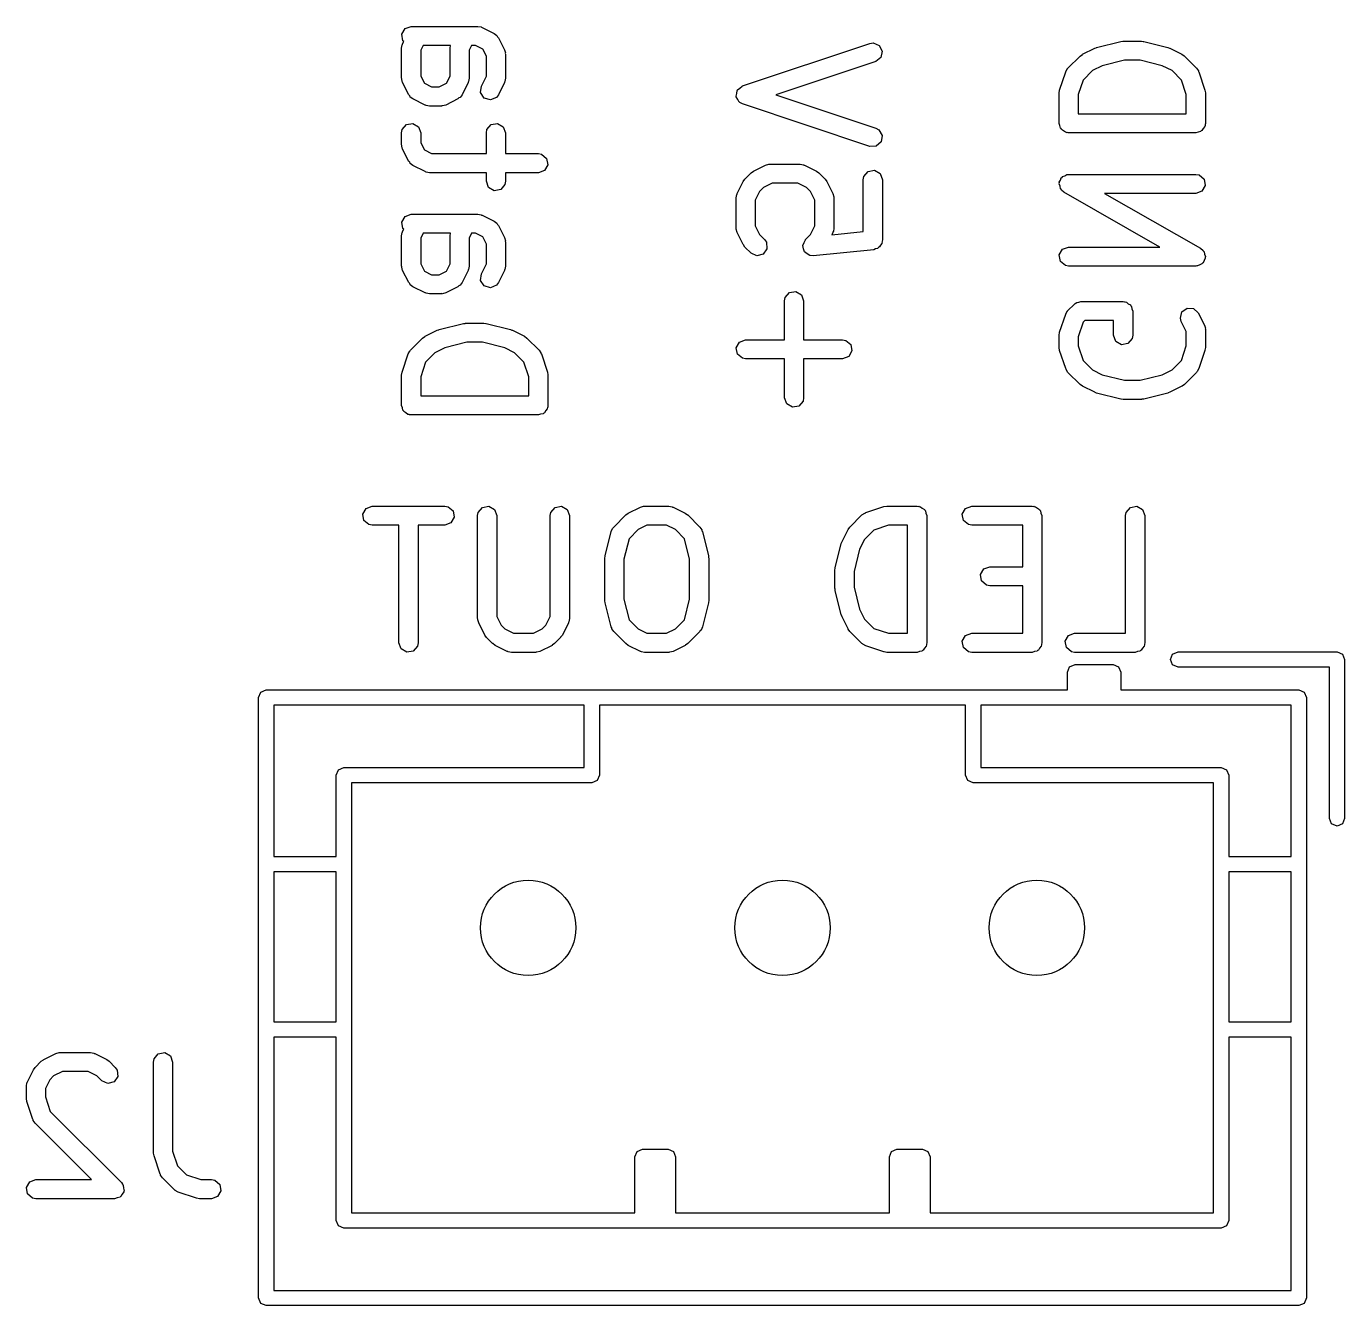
# Model space of a CAD drawing. Extents: x 0.81 to 7.45, y -5.15 to -0.81.
# Drawn here: x 1.5281 to 1.9362, y -5.1496 to -4.7537 of the extents above; entities that cross this region are included whole.
import ezdxf

# ---------------------------------------------------------------- set-up
doc = ezdxf.new("R2010")
doc.units = 0
doc.header["$MEASUREMENT"] = 0
doc.layers.add('BLACK', color=7, linetype='CONTINUOUS')

msp = doc.modelspace()

# ---------------------------------------------------------------- linework, layer by layer
at = {"layer": 'BLACK', "linetype": 'CONTINUOUS'}
for p, q in [((1.64535, -4.75437), (1.64725, -4.75368)), ((1.64725, -4.75368), (1.66787, -4.75368)), ((1.66787, -4.75368), (1.66888, -4.75386)), ((1.66888, -4.75386), (1.66902, -4.75397)), ((1.66902, -4.75397), (1.66919, -4.75399)), ((1.66919, -4.75399), (1.67294, -4.75587)), ((1.64434, -4.75612), (1.64535, -4.75437)), ((1.64469, -4.75811), (1.64434, -4.75612)), ((1.64497, -4.75834), (1.64469, -4.75811)), ((1.67294, -4.75587), (1.67377, -4.75648)), ((1.67377, -4.75648), (1.67394, -4.75688)), ((1.67394, -4.75688), (1.67426, -4.75719)), ((1.67426, -4.75719), (1.67614, -4.76094)), ((1.85945, -4.7602), (1.86695, -4.75832)), ((1.86695, -4.75832), (1.86754, -4.75828)), ((1.86754, -4.75828), (1.86767, -4.75824)), ((1.86767, -4.75824), (1.87329, -4.75824)), ((1.87329, -4.75824), (1.87387, -4.75834)), ((1.87387, -4.75834), (1.87401, -4.75832)), ((1.87401, -4.75832), (1.88151, -4.7602)), ((1.6443, -4.76038), (1.64448, -4.75937)), ((1.6443, -4.76976), (1.6443, -4.76038)), ((1.64448, -4.75937), (1.64459, -4.75924)), ((1.64459, -4.75924), (1.64461, -4.75906)), ((1.64461, -4.75906), (1.64497, -4.75834)), ((1.65095, -4.75958), (1.6502, -4.76108)), ((1.6502, -4.76108), (1.6502, -4.76906)), ((1.65944, -4.75958), (1.65095, -4.75958)), ((1.6593, -4.76038), (1.65944, -4.75958)), ((1.6593, -4.76906), (1.6593, -4.76038)), ((1.66595, -4.75958), (1.6652, -4.76108)), ((1.6652, -4.76108), (1.6652, -4.76976)), ((1.66718, -4.75958), (1.66595, -4.75958)), ((1.66942, -4.76071), (1.66718, -4.75958)), ((1.67055, -4.76295), (1.66942, -4.76071)), ((1.67614, -4.76094), (1.67643, -4.76192)), ((1.67643, -4.76192), (1.67639, -4.76209)), ((1.67639, -4.76209), (1.67645, -4.76226)), ((1.67645, -4.76226), (1.67645, -4.76976)), ((1.74986, -4.77209), (1.78923, -4.75897)), ((1.78923, -4.75897), (1.79025, -4.75882)), ((1.79025, -4.75882), (1.79212, -4.75956)), ((1.79212, -4.75956), (1.79309, -4.76134)), ((1.79309, -4.76134), (1.79268, -4.76331)), ((1.85433, -4.76285), (1.85505, -4.76234)), ((1.85505, -4.76234), (1.8551, -4.7623)), ((1.8551, -4.7623), (1.85885, -4.76042)), ((1.85885, -4.76042), (1.85934, -4.76028)), ((1.85934, -4.76028), (1.85945, -4.7602)), ((1.88151, -4.7602), (1.88197, -4.76041)), ((1.88197, -4.76041), (1.88211, -4.76042)), ((1.88211, -4.76042), (1.88586, -4.7623)), ((1.88586, -4.7623), (1.88657, -4.76282)), ((1.67055, -4.76906), (1.67055, -4.76295)), ((1.7911, -4.76457), (1.76013, -4.77489)), ((1.79268, -4.76331), (1.7911, -4.76457)), ((1.85058, -4.7666), (1.85433, -4.76285)), ((1.8612, -4.76585), (1.85817, -4.76736)), ((1.86803, -4.76414), (1.8612, -4.76585)), ((1.87293, -4.76414), (1.86803, -4.76414)), ((1.87976, -4.76585), (1.87293, -4.76414)), ((1.88279, -4.76736), (1.87976, -4.76585)), ((1.88657, -4.76282), (1.88663, -4.76285)), ((1.88663, -4.76285), (1.89038, -4.7666)), ((1.64436, -4.76992), (1.6443, -4.76976)), ((1.64432, -4.77009), (1.64436, -4.76992)), ((1.64461, -4.77108), (1.64432, -4.77009)), ((1.6502, -4.76906), (1.65133, -4.7713)), ((1.65817, -4.7713), (1.6593, -4.76906)), ((1.6652, -4.76976), (1.66502, -4.77077)), ((1.66898, -4.77218), (1.67055, -4.76906)), ((1.67645, -4.76976), (1.67627, -4.77077)), ((1.84799, -4.77338), (1.84987, -4.76775)), ((1.84987, -4.76775), (1.85036, -4.76685)), ((1.85036, -4.76685), (1.85051, -4.76676)), ((1.85051, -4.76676), (1.85058, -4.7666)), ((1.85525, -4.77028), (1.85375, -4.77479)), ((1.85817, -4.76736), (1.85525, -4.77028)), ((1.88571, -4.77028), (1.88279, -4.76736)), ((1.88721, -4.77479), (1.88571, -4.77028)), ((1.89038, -4.7666), (1.89097, -4.76744)), ((1.89097, -4.76744), (1.89098, -4.76762)), ((1.89098, -4.76762), (1.89109, -4.76775)), ((1.89109, -4.76775), (1.89297, -4.77338)), ((1.64648, -4.77483), (1.64461, -4.77108)), ((1.65133, -4.7713), (1.65357, -4.77243)), ((1.65357, -4.77243), (1.65593, -4.77243)), ((1.65593, -4.77243), (1.65817, -4.7713)), ((1.66489, -4.77108), (1.66302, -4.77483)), ((1.66491, -4.7709), (1.66489, -4.77108)), ((1.66502, -4.77077), (1.66491, -4.7709)), ((1.66875, -4.77419), (1.66898, -4.77218)), ((1.66986, -4.77588), (1.66875, -4.77419)), ((1.67614, -4.77108), (1.67426, -4.77483)), ((1.67616, -4.7709), (1.67614, -4.77108)), ((1.67627, -4.77077), (1.67616, -4.7709)), ((1.74787, -4.77533), (1.74806, -4.77441)), ((1.74806, -4.77441), (1.7482, -4.77349)), ((1.7482, -4.77349), (1.74826, -4.77343)), ((1.74826, -4.77343), (1.74828, -4.77335)), ((1.74828, -4.77335), (1.74901, -4.77277)), ((1.74901, -4.77277), (1.74971, -4.77215)), ((1.74971, -4.77215), (1.74979, -4.77214)), ((1.74979, -4.77214), (1.74986, -4.77209)), ((1.84784, -4.77431), (1.848, -4.77344)), ((1.84784, -4.78369), (1.84784, -4.77431)), ((1.848, -4.77344), (1.84799, -4.77338)), ((1.89297, -4.77338), (1.8931, -4.77425)), ((1.8931, -4.77425), (1.89312, -4.77431)), ((1.89312, -4.77431), (1.89312, -4.78369)), ((1.64681, -4.77513), (1.64648, -4.77483)), ((1.64698, -4.77554), (1.64681, -4.77513)), ((1.64781, -4.77615), (1.64698, -4.77554)), ((1.65155, -4.77802), (1.64781, -4.77615)), ((1.65173, -4.77804), (1.65155, -4.77802)), ((1.65187, -4.77815), (1.65173, -4.77804)), ((1.65288, -4.77833), (1.65187, -4.77815)), ((1.65663, -4.77833), (1.65288, -4.77833)), ((1.65679, -4.77827), (1.65663, -4.77833)), ((1.65696, -4.77831), (1.65679, -4.77827)), ((1.65795, -4.77802), (1.65696, -4.77831)), ((1.6617, -4.77615), (1.65795, -4.77802)), ((1.662, -4.77583), (1.6617, -4.77615)), ((1.6624, -4.77565), (1.662, -4.77583)), ((1.66302, -4.77483), (1.6624, -4.77565)), ((1.6718, -4.77645), (1.66986, -4.77588)), ((1.67365, -4.77565), (1.6718, -4.77645)), ((1.67426, -4.77483), (1.67365, -4.77565)), ((1.74791, -4.7754), (1.74787, -4.77533)), ((1.7479, -4.77548), (1.74791, -4.7754)), ((1.74839, -4.77628), (1.7479, -4.77548)), ((1.74884, -4.7771), (1.74839, -4.77628)), ((1.74891, -4.77713), (1.74884, -4.7771)), ((1.74896, -4.77721), (1.74891, -4.77713)), ((1.74986, -4.77769), (1.74896, -4.77721)), ((1.78923, -4.79082), (1.74986, -4.77769)), ((1.76013, -4.77489), (1.7911, -4.78521)), ((1.85375, -4.77479), (1.85375, -4.78073)), ((1.88721, -4.78073), (1.88721, -4.77479)), ((1.85375, -4.78073), (1.88721, -4.78073)), ((1.6443, -4.78663), (1.64448, -4.78562)), ((1.6443, -4.79038), (1.6443, -4.78663)), ((1.64448, -4.78562), (1.64577, -4.78407)), ((1.64577, -4.78407), (1.64776, -4.78372)), ((1.64776, -4.78372), (1.64951, -4.78473)), ((1.64951, -4.78473), (1.6502, -4.78663)), ((1.6502, -4.78663), (1.6502, -4.78968)), ((1.67055, -4.78663), (1.67072, -4.78562)), ((1.67055, -4.79305), (1.67055, -4.78663)), ((1.67072, -4.78562), (1.67202, -4.78407)), ((1.67202, -4.78407), (1.67401, -4.78372)), ((1.67401, -4.78372), (1.67576, -4.78473)), ((1.67576, -4.78473), (1.67645, -4.78663)), ((1.67645, -4.78663), (1.67645, -4.79305)), ((1.7911, -4.78521), (1.792, -4.7857)), ((1.792, -4.7857), (1.79306, -4.78742)), ((1.8481, -4.78441), (1.84784, -4.78369)), ((1.84824, -4.78516), (1.8481, -4.78441)), ((1.84844, -4.78533), (1.84824, -4.78516)), ((1.84853, -4.78558), (1.84844, -4.78533)), ((1.8492, -4.78597), (1.84853, -4.78558)), ((1.84978, -4.78646), (1.8492, -4.78597)), ((1.85017, -4.78653), (1.84978, -4.78646)), ((1.85028, -4.78659), (1.85017, -4.78653)), ((1.85041, -4.78657), (1.85028, -4.78659)), ((1.85079, -4.78664), (1.85041, -4.78657)), ((1.89016, -4.78664), (1.85079, -4.78664)), ((1.89089, -4.78638), (1.89016, -4.78664)), ((1.89164, -4.78624), (1.89089, -4.78638)), ((1.89181, -4.78604), (1.89164, -4.78624)), ((1.89206, -4.78595), (1.89181, -4.78604)), ((1.89245, -4.78528), (1.89206, -4.78595)), ((1.89294, -4.7847), (1.89245, -4.78528)), ((1.89301, -4.78431), (1.89294, -4.7847)), ((1.89307, -4.7842), (1.89301, -4.78431)), ((1.89312, -4.78369), (1.89305, -4.78407)), ((1.89305, -4.78407), (1.89307, -4.7842)), ((1.64436, -4.79054), (1.6443, -4.79038)), ((1.64432, -4.79072), (1.64436, -4.79054)), ((1.64461, -4.7917), (1.64432, -4.79072)), ((1.6502, -4.78968), (1.65133, -4.79193)), ((1.79125, -4.79076), (1.78923, -4.79082)), ((1.79276, -4.78942), (1.79125, -4.79076)), ((1.79306, -4.78742), (1.79276, -4.78942)), ((1.64648, -4.79545), (1.64461, -4.7917)), ((1.65133, -4.79193), (1.65357, -4.79305)), ((1.65357, -4.79305), (1.67055, -4.79305)), ((1.67645, -4.79305), (1.68662, -4.79305)), ((1.68662, -4.79305), (1.68763, -4.79323)), ((1.68763, -4.79323), (1.68918, -4.79453)), ((1.68918, -4.79453), (1.68953, -4.79652)), ((1.64681, -4.79575), (1.64648, -4.79545)), ((1.64698, -4.79616), (1.64681, -4.79575)), ((1.64781, -4.79677), (1.64698, -4.79616)), ((1.65155, -4.79864), (1.64781, -4.79677)), ((1.65173, -4.79866), (1.65155, -4.79864)), ((1.65187, -4.79878), (1.65173, -4.79866)), ((1.65288, -4.79896), (1.65187, -4.79878)), ((1.67055, -4.79896), (1.65288, -4.79896)), ((1.67055, -4.80163), (1.67055, -4.79896)), ((1.68662, -4.79896), (1.67645, -4.79896)), ((1.67645, -4.79896), (1.67645, -4.80163)), ((1.68852, -4.79826), (1.68662, -4.79896)), ((1.68953, -4.79652), (1.68852, -4.79826)), ((1.75058, -4.80093), (1.75246, -4.79905)), ((1.75246, -4.79905), (1.75318, -4.79854)), ((1.75318, -4.79854), (1.75322, -4.7985)), ((1.75322, -4.7985), (1.75697, -4.79662)), ((1.75697, -4.79662), (1.75796, -4.79633)), ((1.75796, -4.79633), (1.75813, -4.79637)), ((1.75813, -4.79637), (1.75829, -4.79631)), ((1.75829, -4.79631), (1.76767, -4.79631)), ((1.76767, -4.79631), (1.76868, -4.79649)), ((1.76868, -4.79649), (1.76881, -4.7966)), ((1.76881, -4.7966), (1.76899, -4.79662)), ((1.76899, -4.79662), (1.77274, -4.7985)), ((1.77274, -4.7985), (1.77345, -4.79902)), ((1.77345, -4.79902), (1.7735, -4.79905)), ((1.7735, -4.79905), (1.77538, -4.80093)), ((1.78739, -4.80013), (1.78869, -4.79858)), ((1.78869, -4.79858), (1.79068, -4.79823)), ((1.79068, -4.79823), (1.79243, -4.79924)), ((1.67124, -4.80352), (1.67055, -4.80163)), ((1.67627, -4.80264), (1.67497, -4.80418)), ((1.67645, -4.80163), (1.67627, -4.80264)), ((1.74815, -4.80544), (1.75003, -4.80169)), ((1.75003, -4.80169), (1.75055, -4.80098)), ((1.75055, -4.80098), (1.75058, -4.80093)), ((1.75899, -4.80222), (1.75629, -4.80357)), ((1.76697, -4.80222), (1.75899, -4.80222)), ((1.76967, -4.80357), (1.76697, -4.80222)), ((1.77538, -4.80093), (1.77589, -4.80165)), ((1.77589, -4.80165), (1.77593, -4.80169)), ((1.77593, -4.80169), (1.77781, -4.80544)), ((1.78721, -4.80114), (1.78739, -4.80013)), ((1.78721, -4.81721), (1.78721, -4.80114)), ((1.79243, -4.79924), (1.79312, -4.80114)), ((1.79312, -4.80114), (1.79312, -4.81989)), ((1.84784, -4.80245), (1.84793, -4.80219)), ((1.84811, -4.80316), (1.84784, -4.80245)), ((1.84789, -4.80192), (1.84827, -4.80126)), ((1.84793, -4.80219), (1.84789, -4.80192)), ((1.84824, -4.80391), (1.84811, -4.80316)), ((1.84827, -4.80126), (1.84852, -4.80054)), ((1.84852, -4.80054), (1.84876, -4.80041)), ((1.84876, -4.80041), (1.8489, -4.80017)), ((1.8489, -4.80017), (1.84961, -4.79991)), ((1.84961, -4.79991), (1.85027, -4.79953)), ((1.85027, -4.79953), (1.85054, -4.79957)), ((1.85054, -4.79957), (1.85079, -4.79948)), ((1.85079, -4.79948), (1.89016, -4.79948)), ((1.89016, -4.79948), (1.89117, -4.79966)), ((1.89117, -4.79966), (1.89272, -4.80096)), ((1.89307, -4.80295), (1.89206, -4.80469)), ((1.89272, -4.80096), (1.89307, -4.80295)), ((1.67299, -4.80453), (1.67124, -4.80352)), ((1.67497, -4.80418), (1.67299, -4.80453)), ((1.74784, -4.80676), (1.74802, -4.80575)), ((1.74784, -4.81614), (1.74784, -4.80676)), ((1.74802, -4.80575), (1.74813, -4.80562)), ((1.74813, -4.80562), (1.74815, -4.80544)), ((1.7551, -4.80476), (1.75375, -4.80746)), ((1.75629, -4.80357), (1.7551, -4.80476)), ((1.77086, -4.80476), (1.76967, -4.80357)), ((1.77221, -4.80746), (1.77086, -4.80476)), ((1.77781, -4.80544), (1.7781, -4.80643)), ((1.7781, -4.80643), (1.77806, -4.8066)), ((1.77806, -4.8066), (1.77812, -4.80676)), ((1.77812, -4.80676), (1.77812, -4.81614)), ((1.84845, -4.80408), (1.84824, -4.80391)), ((1.84854, -4.80434), (1.84845, -4.80408)), ((1.84933, -4.805), (1.84854, -4.80434)), ((1.87905, -4.82198), (1.84933, -4.805)), ((1.89016, -4.80539), (1.86191, -4.80539)), ((1.86191, -4.80539), (1.89163, -4.82237)), ((1.89206, -4.80469), (1.89016, -4.80539)), ((1.75375, -4.80746), (1.75375, -4.81544)), ((1.77221, -4.81544), (1.77221, -4.80746)), ((1.64434, -4.81424), (1.64535, -4.81249)), ((1.64469, -4.81623), (1.64434, -4.81424)), ((1.64535, -4.81249), (1.64725, -4.8118)), ((1.64725, -4.8118), (1.66787, -4.8118)), ((1.66787, -4.8118), (1.66888, -4.81198)), ((1.66888, -4.81198), (1.66902, -4.81209)), ((1.66902, -4.81209), (1.66919, -4.81211)), ((1.66919, -4.81211), (1.67294, -4.81398)), ((1.67294, -4.81398), (1.67377, -4.81459)), ((1.67377, -4.81459), (1.67394, -4.815)), ((1.67394, -4.815), (1.67426, -4.8153)), ((1.67426, -4.8153), (1.67614, -4.81905)), ((1.75375, -4.81544), (1.7551, -4.81814)), ((1.77086, -4.81814), (1.77221, -4.81544)), ((1.6443, -4.8185), (1.64448, -4.81749)), ((1.6443, -4.82787), (1.6443, -4.8185)), ((1.64448, -4.81749), (1.64459, -4.81735)), ((1.64459, -4.81735), (1.64461, -4.81718)), ((1.64461, -4.81718), (1.64497, -4.81646)), ((1.64497, -4.81646), (1.64469, -4.81623)), ((1.65095, -4.8177), (1.6502, -4.8192)), ((1.6502, -4.8192), (1.6502, -4.82718)), ((1.65944, -4.8177), (1.65095, -4.8177)), ((1.6593, -4.8185), (1.65944, -4.8177)), ((1.6593, -4.82718), (1.6593, -4.8185)), ((1.66595, -4.8177), (1.6652, -4.8192)), ((1.6652, -4.8192), (1.6652, -4.82787)), ((1.66718, -4.8177), (1.66595, -4.8177)), ((1.66942, -4.81883), (1.66718, -4.8177)), ((1.67055, -4.82107), (1.66942, -4.81883)), ((1.67614, -4.81905), (1.67643, -4.82004)), ((1.7479, -4.8163), (1.74784, -4.81614)), ((1.74786, -4.81647), (1.7479, -4.8163)), ((1.74815, -4.81746), (1.74786, -4.81647)), ((1.75003, -4.82121), (1.74815, -4.81746)), ((1.7551, -4.81814), (1.75663, -4.81967)), ((1.76933, -4.81967), (1.77086, -4.81814)), ((1.77744, -4.81819), (1.78721, -4.81721)), ((1.77781, -4.81746), (1.77744, -4.81819)), ((1.77783, -4.81728), (1.77781, -4.81746)), ((1.77794, -4.81715), (1.77783, -4.81728)), ((1.77812, -4.81614), (1.77794, -4.81715)), ((1.67055, -4.82718), (1.67055, -4.82107)), ((1.67643, -4.82004), (1.67639, -4.82021)), ((1.67639, -4.82021), (1.67645, -4.82037)), ((1.67645, -4.82037), (1.67645, -4.82787)), ((1.75008, -4.82125), (1.75003, -4.82121)), ((1.75058, -4.82197), (1.75008, -4.82125)), ((1.75246, -4.82385), (1.75058, -4.82197)), ((1.7574, -4.82253), (1.75624, -4.82418)), ((1.75663, -4.81967), (1.75722, -4.82051)), ((1.75722, -4.82051), (1.7574, -4.82253)), ((1.76847, -4.82154), (1.76848, -4.82152)), ((1.76874, -4.8225), (1.76847, -4.82154)), ((1.76848, -4.8215), (1.76889, -4.82061)), ((1.76848, -4.82152), (1.76848, -4.8215)), ((1.769, -4.82346), (1.76874, -4.8225)), ((1.76889, -4.82061), (1.7693, -4.8197)), ((1.76901, -4.82347), (1.769, -4.82346)), ((1.76902, -4.82349), (1.76901, -4.82347)), ((1.76984, -4.82404), (1.76902, -4.82349)), ((1.7693, -4.8197), (1.76932, -4.81969)), ((1.76932, -4.81969), (1.76933, -4.81967)), ((1.79046, -4.82282), (1.77171, -4.8247)), ((1.79102, -4.82255), (1.79046, -4.82282)), ((1.79164, -4.82244), (1.79102, -4.82255)), ((1.79191, -4.82213), (1.79164, -4.82244)), ((1.79228, -4.82195), (1.79191, -4.82213)), ((1.79254, -4.82138), (1.79228, -4.82195)), ((1.79294, -4.8209), (1.79254, -4.82138)), ((1.79306, -4.82022), (1.79294, -4.8209)), ((1.79311, -4.82011), (1.79306, -4.82022)), ((1.79312, -4.81989), (1.79309, -4.82004)), ((1.79309, -4.82004), (1.79311, -4.82011)), ((1.84789, -4.82442), (1.8489, -4.82267)), ((1.8489, -4.82267), (1.85079, -4.82198)), ((1.85079, -4.82198), (1.87905, -4.82198)), ((1.89163, -4.82237), (1.89242, -4.82302)), ((1.89242, -4.82302), (1.89251, -4.82328)), ((1.89251, -4.82328), (1.89272, -4.82345)), ((1.89272, -4.82345), (1.89285, -4.8242)), ((1.6502, -4.82718), (1.65133, -4.82942)), ((1.65817, -4.82942), (1.6593, -4.82718)), ((1.66898, -4.8303), (1.67055, -4.82718)), ((1.75429, -4.8247), (1.75246, -4.82385)), ((1.75624, -4.82418), (1.75429, -4.8247)), ((1.77065, -4.82461), (1.76984, -4.82404)), ((1.77067, -4.82461), (1.77065, -4.82461)), ((1.77069, -4.82462), (1.77067, -4.82461)), ((1.77171, -4.8247), (1.77069, -4.82462)), ((1.84824, -4.82641), (1.84789, -4.82442)), ((1.84978, -4.8277), (1.84824, -4.82641)), ((1.89135, -4.82745), (1.89069, -4.82784)), ((1.89206, -4.82719), (1.89135, -4.82745)), ((1.8922, -4.82696), (1.89206, -4.82719)), ((1.89243, -4.82682), (1.8922, -4.82696)), ((1.89269, -4.8261), (1.89243, -4.82682)), ((1.89307, -4.82544), (1.89269, -4.8261)), ((1.89285, -4.8242), (1.89312, -4.82492)), ((1.89312, -4.82492), (1.89303, -4.82517)), ((1.89303, -4.82517), (1.89307, -4.82544)), ((1.64436, -4.82804), (1.6443, -4.82787)), ((1.64432, -4.82821), (1.64436, -4.82804)), ((1.64461, -4.82919), (1.64432, -4.82821)), ((1.64648, -4.83294), (1.64461, -4.82919)), ((1.65133, -4.82942), (1.65357, -4.83054)), ((1.65357, -4.83054), (1.65593, -4.83054)), ((1.65593, -4.83054), (1.65817, -4.82942)), ((1.66489, -4.82919), (1.66302, -4.83294)), ((1.66491, -4.82902), (1.66489, -4.82919)), ((1.66502, -4.82888), (1.66491, -4.82902)), ((1.6652, -4.82787), (1.66502, -4.82888)), ((1.66875, -4.83231), (1.66898, -4.8303)), ((1.67614, -4.82919), (1.67426, -4.83294)), ((1.67616, -4.82902), (1.67614, -4.82919)), ((1.67627, -4.82888), (1.67616, -4.82902)), ((1.67645, -4.82787), (1.67627, -4.82888)), ((1.85079, -4.82788), (1.84978, -4.8277)), ((1.89016, -4.82788), (1.85079, -4.82788)), ((1.89042, -4.82779), (1.89016, -4.82788)), ((1.89069, -4.82784), (1.89042, -4.82779)), ((1.64681, -4.83325), (1.64648, -4.83294)), ((1.64698, -4.83365), (1.64681, -4.83325)), ((1.64781, -4.83426), (1.64698, -4.83365)), ((1.65155, -4.83614), (1.64781, -4.83426)), ((1.6617, -4.83426), (1.65795, -4.83614)), ((1.662, -4.83394), (1.6617, -4.83426)), ((1.6624, -4.83377), (1.662, -4.83394)), ((1.66302, -4.83294), (1.6624, -4.83377)), ((1.66986, -4.83399), (1.66875, -4.83231)), ((1.6718, -4.83457), (1.66986, -4.83399)), ((1.67365, -4.83377), (1.6718, -4.83457)), ((1.67426, -4.83294), (1.67365, -4.83377)), ((1.76432, -4.83608), (1.76631, -4.83573)), ((1.76631, -4.83573), (1.76805, -4.83674)), ((1.65173, -4.83616), (1.65155, -4.83614)), ((1.65187, -4.83627), (1.65173, -4.83616)), ((1.65288, -4.83645), (1.65187, -4.83627)), ((1.65663, -4.83645), (1.65288, -4.83645)), ((1.65679, -4.83639), (1.65663, -4.83645)), ((1.65696, -4.83643), (1.65679, -4.83639)), ((1.65795, -4.83614), (1.65696, -4.83643)), ((1.76284, -4.83863), (1.76302, -4.83762)), ((1.76284, -4.85068), (1.76284, -4.83863)), ((1.76302, -4.83762), (1.76432, -4.83608)), ((1.76805, -4.83674), (1.76875, -4.83863)), ((1.76875, -4.83863), (1.76875, -4.85068)), ((1.85058, -4.84159), (1.85246, -4.83971)), ((1.85246, -4.83971), (1.85261, -4.83961)), ((1.85261, -4.83961), (1.85265, -4.83954)), ((1.85265, -4.83954), (1.85277, -4.8395)), ((1.85277, -4.8395), (1.8533, -4.83913)), ((1.8533, -4.83913), (1.85394, -4.83907)), ((1.85394, -4.83907), (1.85454, -4.83885)), ((1.85454, -4.83885), (1.86767, -4.83885)), ((1.86767, -4.83885), (1.86805, -4.83892)), ((1.86805, -4.83892), (1.86818, -4.83889)), ((1.86818, -4.83889), (1.86829, -4.83896)), ((1.86829, -4.83896), (1.86868, -4.83903)), ((1.86868, -4.83903), (1.86926, -4.83952)), ((1.86926, -4.83952), (1.86993, -4.8399)), ((1.86993, -4.8399), (1.87002, -4.84016)), ((1.84799, -4.84837), (1.84987, -4.84274)), ((1.84987, -4.84274), (1.85036, -4.84184)), ((1.85036, -4.84184), (1.85051, -4.84175)), ((1.85051, -4.84175), (1.85058, -4.84159)), ((1.87002, -4.84016), (1.87022, -4.84033)), ((1.87022, -4.84033), (1.87036, -4.84108)), ((1.87036, -4.84108), (1.87062, -4.8418)), ((1.87062, -4.8418), (1.87062, -4.8493)), ((1.88536, -4.84402), (1.88583, -4.84205)), ((1.88565, -4.845), (1.88536, -4.84402)), ((1.88583, -4.84205), (1.88745, -4.84085)), ((1.88745, -4.84085), (1.88946, -4.84097)), ((1.88946, -4.84097), (1.89093, -4.84236)), ((1.89093, -4.84236), (1.89281, -4.84611)), ((1.65155, -4.8496), (1.6553, -4.84773)), ((1.6553, -4.84773), (1.65579, -4.84758)), ((1.65579, -4.84758), (1.65591, -4.84751)), ((1.65591, -4.84751), (1.66341, -4.84563)), ((1.66341, -4.84563), (1.664, -4.84559)), ((1.664, -4.84559), (1.66412, -4.84554)), ((1.66412, -4.84554), (1.66975, -4.84554)), ((1.66975, -4.84554), (1.67033, -4.84565)), ((1.67033, -4.84565), (1.67046, -4.84563)), ((1.67046, -4.84563), (1.67796, -4.84751)), ((1.67796, -4.84751), (1.67843, -4.84771)), ((1.67843, -4.84771), (1.67857, -4.84773)), ((1.67857, -4.84773), (1.68232, -4.8496)), ((1.85525, -4.84527), (1.85375, -4.84978)), ((1.85577, -4.84476), (1.85525, -4.84527)), ((1.86471, -4.84476), (1.85577, -4.84476)), ((1.86471, -4.8493), (1.86471, -4.84476)), ((1.88721, -4.84812), (1.88565, -4.845)), ((1.89281, -4.84611), (1.8931, -4.84709)), ((1.8931, -4.84709), (1.89306, -4.84726)), ((1.89306, -4.84726), (1.89312, -4.84743)), ((1.89312, -4.84743), (1.89312, -4.85305)), ((1.64704, -4.85391), (1.65079, -4.85016)), ((1.65079, -4.85016), (1.65151, -4.84965)), ((1.65151, -4.84965), (1.65155, -4.8496)), ((1.66449, -4.85145), (1.65766, -4.85316)), ((1.66938, -4.85145), (1.66449, -4.85145)), ((1.67622, -4.85316), (1.66938, -4.85145)), ((1.68232, -4.8496), (1.68303, -4.85013)), ((1.68303, -4.85013), (1.68308, -4.85016)), ((1.68308, -4.85016), (1.68683, -4.85391)), ((1.74789, -4.85312), (1.7489, -4.85137)), ((1.7489, -4.85137), (1.75079, -4.85068)), ((1.75079, -4.85068), (1.76284, -4.85068)), ((1.76875, -4.85068), (1.78079, -4.85068)), ((1.78079, -4.85068), (1.7818, -4.85086)), ((1.7818, -4.85086), (1.78335, -4.85216)), ((1.78335, -4.85216), (1.7837, -4.85415)), ((1.84784, -4.8493), (1.848, -4.84843)), ((1.84784, -4.85305), (1.84784, -4.8493)), ((1.848, -4.84843), (1.84799, -4.84837)), ((1.85375, -4.84978), (1.85375, -4.85257)), ((1.86541, -4.8512), (1.86471, -4.8493)), ((1.86715, -4.85221), (1.86541, -4.8512)), ((1.86914, -4.85186), (1.86715, -4.85221)), ((1.87044, -4.85031), (1.86914, -4.85186)), ((1.87062, -4.8493), (1.87044, -4.85031)), ((1.88721, -4.85257), (1.88721, -4.84812)), ((1.64445, -4.86069), (1.64632, -4.85506)), ((1.64632, -4.85506), (1.64681, -4.85416)), ((1.64681, -4.85416), (1.64696, -4.85407)), ((1.64696, -4.85407), (1.64704, -4.85391)), ((1.65462, -4.85467), (1.65171, -4.85759)), ((1.65766, -4.85316), (1.65462, -4.85467)), ((1.67925, -4.85467), (1.67622, -4.85316)), ((1.68217, -4.85759), (1.67925, -4.85467)), ((1.68683, -4.85391), (1.68742, -4.85475)), ((1.68742, -4.85475), (1.68744, -4.85492)), ((1.68744, -4.85492), (1.68755, -4.85506)), ((1.68755, -4.85506), (1.68942, -4.86069)), ((1.74824, -4.85511), (1.74789, -4.85312)), ((1.74978, -4.85641), (1.74824, -4.85511)), ((1.78269, -4.85589), (1.78079, -4.85659)), ((1.7837, -4.85415), (1.78269, -4.85589)), ((1.84786, -4.85311), (1.84784, -4.85305)), ((1.84799, -4.85399), (1.84786, -4.85311)), ((1.84987, -4.85961), (1.84799, -4.85399)), ((1.85375, -4.85257), (1.85525, -4.85708)), ((1.88571, -4.85708), (1.88721, -4.85257)), ((1.89297, -4.85399), (1.89109, -4.85961)), ((1.89312, -4.85305), (1.89296, -4.85392)), ((1.89296, -4.85392), (1.89297, -4.85399)), ((1.65171, -4.85759), (1.6502, -4.8621)), ((1.68367, -4.8621), (1.68217, -4.85759)), ((1.75079, -4.85659), (1.74978, -4.85641)), ((1.76284, -4.85659), (1.75079, -4.85659)), ((1.76284, -4.86863), (1.76284, -4.85659)), ((1.78079, -4.85659), (1.76875, -4.85659)), ((1.76875, -4.85659), (1.76875, -4.86863)), ((1.84998, -4.85975), (1.84987, -4.85961)), ((1.84999, -4.85992), (1.84998, -4.85975)), ((1.85058, -4.86076), (1.84999, -4.85992)), ((1.85525, -4.85708), (1.85817, -4.86)), ((1.85817, -4.86), (1.8612, -4.86151)), ((1.87976, -4.86151), (1.88279, -4.86)), ((1.88279, -4.86), (1.88571, -4.85708)), ((1.89109, -4.85961), (1.8906, -4.86051)), ((1.6443, -4.86162), (1.64445, -4.86075)), ((1.6443, -4.87099), (1.6443, -4.86162)), ((1.64445, -4.86075), (1.64445, -4.86069)), ((1.6502, -4.8621), (1.6502, -4.86804)), ((1.68367, -4.86804), (1.68367, -4.8621)), ((1.68942, -4.86069), (1.68955, -4.86156)), ((1.68955, -4.86156), (1.68957, -4.86162)), ((1.68957, -4.86162), (1.68957, -4.87099)), ((1.85433, -4.86451), (1.85058, -4.86076)), ((1.8612, -4.86151), (1.86803, -4.86322)), ((1.86803, -4.86322), (1.87293, -4.86322)), ((1.87293, -4.86322), (1.87976, -4.86151)), ((1.89038, -4.86076), (1.88663, -4.86451)), ((1.89045, -4.8606), (1.89038, -4.86076)), ((1.8906, -4.86051), (1.89045, -4.8606)), ((1.6502, -4.86804), (1.68367, -4.86804)), ((1.85439, -4.86454), (1.85433, -4.86451)), ((1.8551, -4.86507), (1.85439, -4.86454)), ((1.85885, -4.86694), (1.8551, -4.86507)), ((1.85899, -4.86696), (1.85885, -4.86694)), ((1.85945, -4.86716), (1.85899, -4.86696)), ((1.86695, -4.86904), (1.85945, -4.86716)), ((1.88151, -4.86716), (1.87401, -4.86904)), ((1.88162, -4.86709), (1.88151, -4.86716)), ((1.88211, -4.86694), (1.88162, -4.86709)), ((1.88586, -4.86507), (1.88211, -4.86694)), ((1.88591, -4.86502), (1.88586, -4.86507)), ((1.88663, -4.86451), (1.88591, -4.86502)), ((1.64456, -4.87171), (1.6443, -4.87099)), ((1.64469, -4.87247), (1.64456, -4.87171)), ((1.6449, -4.87264), (1.64469, -4.87247)), ((1.6894, -4.872), (1.6889, -4.87259)), ((1.68946, -4.87162), (1.6894, -4.872)), ((1.68953, -4.87151), (1.68946, -4.87162)), ((1.68957, -4.87099), (1.68951, -4.87138)), ((1.68951, -4.87138), (1.68953, -4.87151)), ((1.76353, -4.87053), (1.76284, -4.86863)), ((1.76528, -4.87154), (1.76353, -4.87053)), ((1.76727, -4.87119), (1.76528, -4.87154)), ((1.76857, -4.86964), (1.76727, -4.87119)), ((1.76875, -4.86863), (1.76857, -4.86964)), ((1.86709, -4.86903), (1.86695, -4.86904)), ((1.86767, -4.86913), (1.86709, -4.86903)), ((1.87329, -4.86913), (1.86767, -4.86913)), ((1.87342, -4.86908), (1.87329, -4.86913)), ((1.87401, -4.86904), (1.87342, -4.86908)), ((1.64499, -4.87289), (1.6449, -4.87264)), ((1.64565, -4.87327), (1.64499, -4.87289)), ((1.64624, -4.87377), (1.64565, -4.87327)), ((1.64662, -4.87384), (1.64624, -4.87377)), ((1.64674, -4.8739), (1.64662, -4.87384)), ((1.64687, -4.87388), (1.64674, -4.8739)), ((1.64725, -4.87395), (1.64687, -4.87388)), ((1.68662, -4.87395), (1.64725, -4.87395)), ((1.68734, -4.87368), (1.68662, -4.87395)), ((1.6881, -4.87355), (1.68734, -4.87368)), ((1.68827, -4.87335), (1.6881, -4.87355)), ((1.68852, -4.87325), (1.68827, -4.87335)), ((1.6889, -4.87259), (1.68852, -4.87325)), ((1.63226, -4.9046), (1.63327, -4.90285)), ((1.63261, -4.90659), (1.63226, -4.9046)), ((1.63327, -4.90285), (1.63517, -4.90216)), ((1.63517, -4.90216), (1.65766, -4.90216)), ((1.65766, -4.90216), (1.65867, -4.90234)), ((1.65867, -4.90234), (1.66022, -4.90363)), ((1.66022, -4.90363), (1.66057, -4.90562)), ((1.66783, -4.90511), (1.66801, -4.9041)), ((1.66783, -4.93698), (1.66783, -4.90511)), ((1.66801, -4.9041), (1.66931, -4.90255)), ((1.66931, -4.90255), (1.6713, -4.9022)), ((1.6713, -4.9022), (1.67305, -4.90321)), ((1.67305, -4.90321), (1.67374, -4.90511)), ((1.67374, -4.90511), (1.67374, -4.93628)), ((1.69033, -4.90511), (1.69051, -4.9041)), ((1.69033, -4.93628), (1.69033, -4.90511)), ((1.69051, -4.9041), (1.69181, -4.90255)), ((1.69181, -4.90255), (1.6938, -4.9022)), ((1.6938, -4.9022), (1.69555, -4.90321)), ((1.69555, -4.90321), (1.69624, -4.90511)), ((1.69624, -4.90511), (1.69624, -4.93698)), ((1.70994, -4.90865), (1.71369, -4.9049)), ((1.71369, -4.9049), (1.71442, -4.90439)), ((1.71442, -4.90439), (1.71446, -4.90434)), ((1.71446, -4.90434), (1.71821, -4.90247)), ((1.71821, -4.90247), (1.71919, -4.90218)), ((1.71919, -4.90218), (1.71936, -4.90222)), ((1.71936, -4.90222), (1.71953, -4.90216)), ((1.71953, -4.90216), (1.72703, -4.90216)), ((1.72703, -4.90216), (1.72804, -4.90234)), ((1.72804, -4.90234), (1.72817, -4.90245)), ((1.72817, -4.90245), (1.72835, -4.90247)), ((1.72835, -4.90247), (1.7321, -4.90434)), ((1.7321, -4.90434), (1.73281, -4.90487)), ((1.73281, -4.90487), (1.73287, -4.9049)), ((1.73287, -4.9049), (1.73662, -4.90865)), ((1.78306, -4.90865), (1.78681, -4.9049)), ((1.78681, -4.9049), (1.78765, -4.90431)), ((1.78765, -4.90431), (1.78782, -4.90429)), ((1.78782, -4.90429), (1.78796, -4.90418)), ((1.78796, -4.90418), (1.79359, -4.90231)), ((1.79359, -4.90231), (1.79446, -4.90218)), ((1.79446, -4.90218), (1.79452, -4.90216)), ((1.79452, -4.90216), (1.8039, -4.90216)), ((1.8039, -4.90216), (1.80428, -4.90223)), ((1.80428, -4.90223), (1.80441, -4.9022)), ((1.80441, -4.9022), (1.80452, -4.90227)), ((1.80452, -4.90227), (1.8049, -4.90234)), ((1.8049, -4.90234), (1.80549, -4.90283)), ((1.80549, -4.90283), (1.80616, -4.90321)), ((1.80616, -4.90321), (1.80625, -4.90346)), ((1.80625, -4.90346), (1.80645, -4.90363)), ((1.80645, -4.90363), (1.80659, -4.90439)), ((1.80659, -4.90439), (1.80685, -4.90511)), ((1.80685, -4.90511), (1.80685, -4.94448)), ((1.81786, -4.9046), (1.81887, -4.90285)), ((1.81821, -4.90659), (1.81786, -4.9046)), ((1.81887, -4.90285), (1.82077, -4.90216)), ((1.82077, -4.90216), (1.83952, -4.90216)), ((1.83952, -4.90216), (1.8399, -4.90223)), ((1.8399, -4.90223), (1.84003, -4.9022)), ((1.84003, -4.9022), (1.84014, -4.90227)), ((1.84014, -4.90227), (1.84053, -4.90234)), ((1.84053, -4.90234), (1.84111, -4.90283)), ((1.84111, -4.90283), (1.84178, -4.90321)), ((1.84178, -4.90321), (1.84187, -4.90346)), ((1.84187, -4.90346), (1.84207, -4.90363)), ((1.84207, -4.90363), (1.84221, -4.90439)), ((1.84221, -4.90439), (1.84247, -4.90511)), ((1.84247, -4.90511), (1.84247, -4.94448)), ((1.86843, -4.90511), (1.86861, -4.9041)), ((1.86843, -4.94153), (1.86843, -4.90511)), ((1.86861, -4.9041), (1.86991, -4.90255)), ((1.86991, -4.90255), (1.8719, -4.9022)), ((1.8719, -4.9022), (1.87365, -4.90321)), ((1.87365, -4.90321), (1.87434, -4.90511)), ((1.87434, -4.90511), (1.87434, -4.94448)), ((1.63416, -4.90789), (1.63261, -4.90659)), ((1.63517, -4.90806), (1.63416, -4.90789)), ((1.64346, -4.90806), (1.63517, -4.90806)), ((1.64346, -4.94448), (1.64346, -4.90806)), ((1.65766, -4.90806), (1.64937, -4.90806)), ((1.64937, -4.90806), (1.64937, -4.94448)), ((1.65956, -4.90737), (1.65766, -4.90806)), ((1.66057, -4.90562), (1.65956, -4.90737)), ((1.70917, -4.91002), (1.70958, -4.90908)), ((1.70958, -4.90908), (1.70982, -4.90891)), ((1.70982, -4.90891), (1.70994, -4.90865)), ((1.72023, -4.90806), (1.71753, -4.90941)), ((1.72633, -4.90806), (1.72023, -4.90806)), ((1.72903, -4.90941), (1.72633, -4.90806)), ((1.73662, -4.90865), (1.7372, -4.90949)), ((1.78251, -4.90941), (1.78303, -4.90871)), ((1.78303, -4.90871), (1.78306, -4.90865)), ((1.795, -4.90806), (1.79049, -4.90957)), ((1.80094, -4.90806), (1.795, -4.90806)), ((1.80094, -4.94153), (1.80094, -4.90806)), ((1.81976, -4.90789), (1.81821, -4.90659)), ((1.82077, -4.90806), (1.81976, -4.90789)), ((1.83656, -4.90806), (1.82077, -4.90806)), ((1.83656, -4.92091), (1.83656, -4.90806)), ((1.70729, -4.91752), (1.70917, -4.91002)), ((1.7147, -4.91224), (1.71311, -4.9186)), ((1.71753, -4.90941), (1.7147, -4.91224)), ((1.73186, -4.91224), (1.72903, -4.90941)), ((1.73345, -4.9186), (1.73186, -4.91224)), ((1.7372, -4.90949), (1.73723, -4.90978)), ((1.73723, -4.90978), (1.73739, -4.91002)), ((1.73739, -4.91002), (1.73927, -4.91752)), ((1.78041, -4.91377), (1.78062, -4.9133)), ((1.78062, -4.9133), (1.78063, -4.91316)), ((1.78063, -4.91316), (1.78251, -4.90941)), ((1.78757, -4.91248), (1.78606, -4.91552)), ((1.79049, -4.90957), (1.78757, -4.91248)), ((1.77853, -4.92127), (1.78041, -4.91377)), ((1.78606, -4.91552), (1.78435, -4.92235)), ((1.7072, -4.91823), (1.70731, -4.91765)), ((1.7072, -4.93136), (1.7072, -4.91823)), ((1.70731, -4.91765), (1.70729, -4.91752)), ((1.71311, -4.9186), (1.71311, -4.93099)), ((1.73345, -4.93099), (1.73345, -4.9186)), ((1.73927, -4.91752), (1.73931, -4.91811)), ((1.73931, -4.91811), (1.73936, -4.91823)), ((1.73936, -4.91823), (1.73936, -4.93136)), ((1.77845, -4.92198), (1.77855, -4.9214)), ((1.77855, -4.9214), (1.77853, -4.92127)), ((1.82449, -4.9216), (1.82639, -4.92091)), ((1.82639, -4.92091), (1.83656, -4.92091)), ((1.77845, -4.92761), (1.77845, -4.92198)), ((1.78435, -4.92235), (1.78435, -4.92724)), ((1.82348, -4.92335), (1.82449, -4.9216)), ((1.82384, -4.92533), (1.82348, -4.92335)), ((1.82538, -4.92663), (1.82384, -4.92533)), ((1.77849, -4.92774), (1.77845, -4.92761)), ((1.77853, -4.92832), (1.77849, -4.92774)), ((1.78041, -4.93582), (1.77853, -4.92832)), ((1.78435, -4.92724), (1.78606, -4.93408)), ((1.82639, -4.92681), (1.82538, -4.92663)), ((1.83656, -4.92681), (1.82639, -4.92681)), ((1.83656, -4.94153), (1.83656, -4.92681)), ((1.70725, -4.93149), (1.7072, -4.93136)), ((1.70729, -4.93207), (1.70725, -4.93149)), ((1.70917, -4.93957), (1.70729, -4.93207)), ((1.71311, -4.93099), (1.7147, -4.93735)), ((1.73186, -4.93735), (1.73345, -4.93099)), ((1.73927, -4.93207), (1.73739, -4.93957)), ((1.73936, -4.93136), (1.73925, -4.93194)), ((1.73925, -4.93194), (1.73927, -4.93207)), ((1.66789, -4.93715), (1.66783, -4.93698)), ((1.66785, -4.93732), (1.66789, -4.93715)), ((1.66815, -4.9383), (1.66785, -4.93732)), ((1.67374, -4.93628), (1.67509, -4.93898)), ((1.68898, -4.93898), (1.69033, -4.93628)), ((1.69624, -4.93698), (1.69606, -4.93799)), ((1.7147, -4.93735), (1.71753, -4.94018)), ((1.72903, -4.94018), (1.73186, -4.93735)), ((1.78049, -4.93594), (1.78041, -4.93582)), ((1.78063, -4.93643), (1.78049, -4.93594)), ((1.78251, -4.94018), (1.78063, -4.93643)), ((1.78606, -4.93408), (1.78757, -4.93711)), ((1.78757, -4.93711), (1.79049, -4.94003)), ((1.67002, -4.94205), (1.66815, -4.9383)), ((1.67509, -4.93898), (1.67629, -4.94018)), ((1.67629, -4.94018), (1.67898, -4.94153)), ((1.67898, -4.94153), (1.68509, -4.94153)), ((1.68509, -4.94153), (1.68779, -4.94018)), ((1.68779, -4.94018), (1.68898, -4.93898)), ((1.69592, -4.9383), (1.69405, -4.94205)), ((1.69595, -4.93813), (1.69592, -4.9383)), ((1.69606, -4.93799), (1.69595, -4.93813)), ((1.70933, -4.93981), (1.70917, -4.93957)), ((1.70936, -4.9401), (1.70933, -4.93981)), ((1.70994, -4.94094), (1.70936, -4.9401)), ((1.71369, -4.94469), (1.70994, -4.94094)), ((1.71753, -4.94018), (1.72023, -4.94153)), ((1.72023, -4.94153), (1.72633, -4.94153)), ((1.72633, -4.94153), (1.72903, -4.94018)), ((1.73662, -4.94094), (1.73287, -4.94469)), ((1.73674, -4.94068), (1.73662, -4.94094)), ((1.73698, -4.94051), (1.73674, -4.94068)), ((1.73739, -4.93957), (1.73698, -4.94051)), ((1.78255, -4.94022), (1.78251, -4.94018)), ((1.78306, -4.94094), (1.78255, -4.94022)), ((1.78681, -4.94469), (1.78306, -4.94094)), ((1.79049, -4.94003), (1.795, -4.94153)), ((1.795, -4.94153), (1.80094, -4.94153)), ((1.81887, -4.94222), (1.82077, -4.94153)), ((1.82077, -4.94153), (1.83656, -4.94153)), ((1.85074, -4.94222), (1.85264, -4.94153)), ((1.85264, -4.94153), (1.86843, -4.94153)), ((1.64415, -4.94638), (1.64346, -4.94448)), ((1.64919, -4.94549), (1.64789, -4.94704)), ((1.64937, -4.94448), (1.64919, -4.94549)), ((1.67007, -4.9421), (1.67002, -4.94205)), ((1.67057, -4.94282), (1.67007, -4.9421)), ((1.67245, -4.94469), (1.67057, -4.94282)), ((1.67251, -4.94472), (1.67245, -4.94469)), ((1.67322, -4.94525), (1.67251, -4.94472)), ((1.67697, -4.94712), (1.67322, -4.94525)), ((1.69085, -4.94525), (1.68711, -4.94712)), ((1.6909, -4.9452), (1.69085, -4.94525)), ((1.69162, -4.94469), (1.6909, -4.9452)), ((1.6935, -4.94282), (1.69162, -4.94469)), ((1.69352, -4.94276), (1.6935, -4.94282)), ((1.69405, -4.94205), (1.69352, -4.94276)), ((1.71375, -4.94472), (1.71369, -4.94469)), ((1.71446, -4.94525), (1.71375, -4.94472)), ((1.71821, -4.94712), (1.71446, -4.94525)), ((1.7321, -4.94525), (1.72835, -4.94712)), ((1.73214, -4.9452), (1.7321, -4.94525)), ((1.73287, -4.94469), (1.73214, -4.9452)), ((1.78697, -4.94477), (1.78681, -4.94469)), ((1.78706, -4.94492), (1.78697, -4.94477)), ((1.78796, -4.94541), (1.78706, -4.94492)), ((1.79359, -4.94728), (1.78796, -4.94541)), ((1.80667, -4.94549), (1.80618, -4.94608)), ((1.80674, -4.94511), (1.80667, -4.94549)), ((1.8068, -4.94499), (1.80674, -4.94511)), ((1.80685, -4.94448), (1.80678, -4.94486)), ((1.80678, -4.94486), (1.8068, -4.94499)), ((1.81786, -4.94397), (1.81887, -4.94222)), ((1.81821, -4.94596), (1.81786, -4.94397)), ((1.81976, -4.94726), (1.81821, -4.94596)), ((1.84229, -4.94549), (1.8418, -4.94608)), ((1.84236, -4.94511), (1.84229, -4.94549)), ((1.84242, -4.94499), (1.84236, -4.94511)), ((1.84247, -4.94448), (1.8424, -4.94486)), ((1.8424, -4.94486), (1.84242, -4.94499)), ((1.84973, -4.94397), (1.85074, -4.94222)), ((1.85008, -4.94596), (1.84973, -4.94397)), ((1.85163, -4.94726), (1.85008, -4.94596)), ((1.87416, -4.94549), (1.87367, -4.94608)), ((1.87423, -4.94511), (1.87416, -4.94549)), ((1.87429, -4.94499), (1.87423, -4.94511)), ((1.87434, -4.94448), (1.87427, -4.94486)), ((1.87427, -4.94486), (1.87429, -4.94499)), ((1.6459, -4.94739), (1.64415, -4.94638)), ((1.64789, -4.94704), (1.6459, -4.94739)), ((1.67714, -4.94714), (1.67697, -4.94712)), ((1.67728, -4.94726), (1.67714, -4.94714)), ((1.67829, -4.94743), (1.67728, -4.94726)), ((1.68578, -4.94743), (1.67829, -4.94743)), ((1.68595, -4.94737), (1.68578, -4.94743)), ((1.68612, -4.94741), (1.68595, -4.94737)), ((1.68711, -4.94712), (1.68612, -4.94741)), ((1.71839, -4.94714), (1.71821, -4.94712)), ((1.71852, -4.94726), (1.71839, -4.94714)), ((1.71953, -4.94743), (1.71852, -4.94726)), ((1.72703, -4.94743), (1.71953, -4.94743)), ((1.7272, -4.94737), (1.72703, -4.94743)), ((1.72737, -4.94741), (1.7272, -4.94737)), ((1.72835, -4.94712), (1.72737, -4.94741)), ((1.79365, -4.94728), (1.79359, -4.94728)), ((1.79452, -4.94743), (1.79365, -4.94728)), ((1.8039, -4.94743), (1.79452, -4.94743)), ((1.80462, -4.94717), (1.8039, -4.94743)), ((1.80537, -4.94704), (1.80462, -4.94717)), ((1.80554, -4.94683), (1.80537, -4.94704)), ((1.80579, -4.94674), (1.80554, -4.94683)), ((1.80618, -4.94608), (1.80579, -4.94674)), ((1.82077, -4.94743), (1.81976, -4.94726)), ((1.83952, -4.94743), (1.82077, -4.94743)), ((1.84024, -4.94717), (1.83952, -4.94743)), ((1.84099, -4.94704), (1.84024, -4.94717)), ((1.84116, -4.94683), (1.84099, -4.94704)), ((1.84141, -4.94674), (1.84116, -4.94683)), ((1.8418, -4.94608), (1.84141, -4.94674)), ((1.85264, -4.94743), (1.85163, -4.94726)), ((1.87139, -4.94743), (1.85264, -4.94743)), ((1.87211, -4.94717), (1.87139, -4.94743)), ((1.87286, -4.94704), (1.87211, -4.94717)), ((1.87303, -4.94683), (1.87286, -4.94704)), ((1.87328, -4.94674), (1.87303, -4.94683)), ((1.87367, -4.94608), (1.87328, -4.94674)), ((1.88228, -4.94961), (1.88298, -4.94794)), ((1.88298, -4.95128), (1.88228, -4.94961)), ((1.88298, -4.94794), (1.88465, -4.94724)), ((1.88465, -4.94724), (1.93386, -4.94724)), ((1.93386, -4.94724), (1.93553, -4.94794)), ((1.93553, -4.94794), (1.93622, -4.94961)), ((1.93622, -4.94961), (1.93622, -4.99882)), ((1.85039, -4.95354), (1.85109, -4.95187)), ((1.85039, -4.95906), (1.85039, -4.95354)), ((1.85109, -4.95187), (1.85276, -4.95118)), ((1.85276, -4.95118), (1.86457, -4.95118)), ((1.86457, -4.95118), (1.86624, -4.95187)), ((1.86624, -4.95187), (1.86693, -4.95354)), ((1.86693, -4.95354), (1.86693, -4.95906)), ((1.88465, -4.95197), (1.88298, -4.95128)), ((1.9315, -4.95197), (1.88465, -4.95197)), ((1.9315, -4.99882), (1.9315, -4.95197)), ((1.6, -4.96142), (1.60069, -4.95975)), ((1.6, -5.14724), (1.6, -4.96142)), ((1.60069, -4.95975), (1.60236, -4.95906)), ((1.60236, -4.95906), (1.85039, -4.95906)), ((1.86693, -4.95906), (1.92205, -4.95906)), ((1.92205, -4.95906), (1.92372, -4.95975)), ((1.92372, -4.95975), (1.92441, -4.96142)), ((1.92441, -4.96142), (1.92441, -5.14724)), ((1.60472, -4.96378), (1.60472, -5.01063)), ((1.70079, -4.96378), (1.60472, -4.96378)), ((1.70079, -4.98307), (1.70079, -4.96378)), ((1.70551, -4.96378), (1.70551, -4.98543)), ((1.8189, -4.96378), (1.70551, -4.96378)), ((1.8189, -4.98543), (1.8189, -4.96378)), ((1.85276, -4.96378), (1.82362, -4.96378)), ((1.82362, -4.96378), (1.82362, -4.98307)), ((1.86457, -4.96378), (1.85276, -4.96378)), ((1.91969, -4.96378), (1.86457, -4.96378)), ((1.91969, -5.01063), (1.91969, -4.96378)), ((1.62402, -4.98543), (1.62471, -4.98376)), ((1.62402, -5.01063), (1.62402, -4.98543)), ((1.62471, -4.98376), (1.62638, -4.98307)), ((1.62638, -4.98307), (1.70079, -4.98307)), ((1.70551, -4.98543), (1.70482, -4.9871)), ((1.81959, -4.9871), (1.8189, -4.98543)), ((1.82362, -4.98307), (1.89803, -4.98307)), ((1.89803, -4.98307), (1.8997, -4.98376)), ((1.8997, -4.98376), (1.90039, -4.98543)), ((1.90039, -4.98543), (1.90039, -5.01063)), ((1.70315, -4.9878), (1.62874, -4.9878)), ((1.62874, -4.9878), (1.62874, -5.12087)), ((1.70482, -4.9871), (1.70315, -4.9878)), ((1.82126, -4.9878), (1.81959, -4.9871)), ((1.89567, -4.9878), (1.82126, -4.9878)), ((1.89567, -5.12087), (1.89567, -4.9878)), ((1.93219, -5.00049), (1.9315, -4.99882)), ((1.93622, -4.99882), (1.93553, -5.00049)), ((1.93386, -5.00118), (1.93219, -5.00049)), ((1.93553, -5.00049), (1.93386, -5.00118)), ((1.60472, -5.01063), (1.62402, -5.01063)), ((1.90039, -5.01063), (1.91969, -5.01063)), ((1.60472, -5.01535), (1.60472, -5.06181)), ((1.62402, -5.01535), (1.60472, -5.01535)), ((1.62402, -5.06181), (1.62402, -5.01535)), ((1.90039, -5.01535), (1.90039, -5.06181)), ((1.91969, -5.01535), (1.90039, -5.01535)), ((1.91969, -5.06181), (1.91969, -5.01535)), ((1.60472, -5.06181), (1.62402, -5.06181)), ((1.90039, -5.06181), (1.91969, -5.06181)), ((1.60472, -5.06654), (1.60472, -5.14488)), ((1.62402, -5.06654), (1.60472, -5.06654)), ((1.62402, -5.12323), (1.62402, -5.06654)), ((1.91969, -5.06654), (1.90039, -5.06654)), ((1.90039, -5.06654), (1.90039, -5.12323)), ((1.91969, -5.14488), (1.91969, -5.06654)), ((1.53351, -5.07344), (1.53726, -5.07156)), ((1.53726, -5.07156), (1.53825, -5.07127)), ((1.53825, -5.07127), (1.53842, -5.07131)), ((1.53842, -5.07131), (1.53858, -5.07125)), ((1.53858, -5.07125), (1.54796, -5.07125)), ((1.54796, -5.07125), (1.54897, -5.07143)), ((1.54897, -5.07143), (1.5491, -5.07154)), ((1.5491, -5.07154), (1.54928, -5.07156)), ((1.54928, -5.07156), (1.55303, -5.07344)), ((1.56768, -5.0732), (1.56898, -5.07165)), ((1.56898, -5.07165), (1.57097, -5.0713)), ((1.57097, -5.0713), (1.57272, -5.07231)), ((1.57272, -5.07231), (1.57341, -5.07421)), ((1.52844, -5.08038), (1.53032, -5.07663)), ((1.53032, -5.07663), (1.53084, -5.07593)), ((1.53084, -5.07593), (1.53087, -5.07587)), ((1.53087, -5.07587), (1.53275, -5.07399)), ((1.53275, -5.07399), (1.53347, -5.07349)), ((1.53347, -5.07349), (1.53351, -5.07344)), ((1.55303, -5.07344), (1.55374, -5.07397)), ((1.55374, -5.07397), (1.55379, -5.07399)), ((1.55379, -5.07399), (1.55567, -5.07587)), ((1.55567, -5.07587), (1.55626, -5.07671)), ((1.5675, -5.07421), (1.56768, -5.0732)), ((1.5675, -5.10233), (1.5675, -5.07421)), ((1.57341, -5.07421), (1.57341, -5.10185)), ((1.52813, -5.0817), (1.52831, -5.08069)), ((1.52831, -5.08069), (1.52842, -5.08056)), ((1.52842, -5.08056), (1.52844, -5.08038)), ((1.53539, -5.0797), (1.53404, -5.0824)), ((1.53658, -5.07851), (1.53539, -5.0797)), ((1.53928, -5.07716), (1.53658, -5.07851)), ((1.54726, -5.07716), (1.53928, -5.07716)), ((1.54996, -5.07851), (1.54726, -5.07716)), ((1.55149, -5.08004), (1.54996, -5.07851)), ((1.55332, -5.0809), (1.55149, -5.08004)), ((1.55527, -5.08037), (1.55332, -5.0809)), ((1.55643, -5.07872), (1.55527, -5.08037)), ((1.55626, -5.07671), (1.55643, -5.07872)), ((1.52813, -5.08545), (1.52813, -5.0817)), ((1.53404, -5.0824), (1.53404, -5.08497)), ((1.52815, -5.08551), (1.52813, -5.08545)), ((1.52828, -5.08639), (1.52815, -5.08551)), ((1.53016, -5.09201), (1.52828, -5.08639)), ((1.53404, -5.08497), (1.53554, -5.08948)), ((1.53027, -5.09215), (1.53016, -5.09201)), ((1.53028, -5.09233), (1.53027, -5.09215)), ((1.53087, -5.09317), (1.53028, -5.09233)), ((1.53554, -5.08948), (1.55754, -5.11149)), ((1.54833, -5.11062), (1.53087, -5.09317)), ((1.56752, -5.10239), (1.5675, -5.10233)), ((1.56765, -5.10326), (1.56752, -5.10239)), ((1.56953, -5.10888), (1.56765, -5.10326)), ((1.57341, -5.10185), (1.57491, -5.10636)), ((1.71654, -5.10354), (1.71723, -5.10187)), ((1.71654, -5.12087), (1.71654, -5.10354)), ((1.71723, -5.10187), (1.7189, -5.10118)), ((1.7189, -5.10118), (1.72677, -5.10118)), ((1.72677, -5.10118), (1.72844, -5.10187)), ((1.72844, -5.10187), (1.72913, -5.10354)), ((1.72913, -5.10354), (1.72913, -5.12087)), ((1.79528, -5.10354), (1.79597, -5.10187)), ((1.79528, -5.12087), (1.79528, -5.10354)), ((1.79597, -5.10187), (1.79764, -5.10118)), ((1.79764, -5.10118), (1.80551, -5.10118)), ((1.80551, -5.10118), (1.80718, -5.10187)), ((1.80718, -5.10187), (1.80787, -5.10354)), ((1.80787, -5.10354), (1.80787, -5.12087)), ((1.56964, -5.10902), (1.56953, -5.10888)), ((1.56965, -5.1092), (1.56964, -5.10902)), ((1.57024, -5.11004), (1.56965, -5.1092)), ((1.57491, -5.10636), (1.57767, -5.10912)), ((1.57767, -5.10912), (1.58218, -5.11062)), ((1.52818, -5.11306), (1.52919, -5.11131)), ((1.52853, -5.11505), (1.52818, -5.11306)), ((1.52919, -5.11131), (1.53108, -5.11062)), ((1.53108, -5.11062), (1.54833, -5.11062)), ((1.55754, -5.11149), (1.55791, -5.11202)), ((1.55791, -5.11202), (1.55801, -5.1121)), ((1.55801, -5.1121), (1.55803, -5.11218)), ((1.55803, -5.11218), (1.55813, -5.11233)), ((1.55813, -5.11233), (1.55821, -5.11321)), ((1.55821, -5.11321), (1.55836, -5.11409)), ((1.57399, -5.11379), (1.57024, -5.11004)), ((1.58218, -5.11062), (1.58545, -5.11062)), ((1.58545, -5.11062), (1.58646, -5.1108)), ((1.58646, -5.1108), (1.58801, -5.1121)), ((1.58801, -5.1121), (1.58836, -5.11409)), ((1.53007, -5.11635), (1.52853, -5.11505)), ((1.53108, -5.11653), (1.53007, -5.11635)), ((1.55546, -5.11653), (1.53108, -5.11653)), ((1.55629, -5.11622), (1.55546, -5.11653)), ((1.55715, -5.11599), (1.55629, -5.11622)), ((1.55723, -5.11588), (1.55715, -5.11599)), ((1.55735, -5.11584), (1.55723, -5.11588)), ((1.5578, -5.11507), (1.55735, -5.11584)), ((1.55831, -5.11434), (1.5578, -5.11507)), ((1.55836, -5.11409), (1.5583, -5.11421)), ((1.5583, -5.11421), (1.55831, -5.11434)), ((1.57415, -5.11386), (1.57399, -5.11379)), ((1.57424, -5.11401), (1.57415, -5.11386)), ((1.57514, -5.1145), (1.57424, -5.11401)), ((1.58077, -5.11638), (1.57514, -5.1145)), ((1.58083, -5.11637), (1.58077, -5.11638)), ((1.5817, -5.11653), (1.58083, -5.11637)), ((1.58545, -5.11653), (1.5817, -5.11653)), ((1.58735, -5.11584), (1.58545, -5.11653)), ((1.58836, -5.11409), (1.58735, -5.11584)), ((1.62874, -5.12087), (1.71654, -5.12087)), ((1.72913, -5.12087), (1.79528, -5.12087)), ((1.80787, -5.12087), (1.89567, -5.12087)), ((1.62471, -5.1249), (1.62402, -5.12323)), ((1.62638, -5.12559), (1.62471, -5.1249)), ((1.7189, -5.12559), (1.62638, -5.12559)), ((1.72283, -5.12559), (1.7189, -5.12559)), ((1.72677, -5.12559), (1.72283, -5.12559)), ((1.79764, -5.12559), (1.72677, -5.12559)), ((1.80157, -5.12559), (1.79764, -5.12559)), ((1.80551, -5.12559), (1.80157, -5.12559)), ((1.89803, -5.12559), (1.80551, -5.12559)), ((1.8997, -5.1249), (1.89803, -5.12559)), ((1.90039, -5.12323), (1.8997, -5.1249)), ((1.60472, -5.14488), (1.91969, -5.14488)), ((1.60069, -5.14891), (1.6, -5.14724)), ((1.60236, -5.14961), (1.60069, -5.14891)), ((1.92205, -5.14961), (1.60236, -5.14961)), ((1.92372, -5.14891), (1.92205, -5.14961)), ((1.92441, -5.14724), (1.92372, -5.14891))]:
    msp.add_line(p, q, dxfattribs=at)
at = {"layer": 'BLACK'}
for centre in [(1.68346, -5.03268), (1.7622, -5.03268), (1.84094, -5.03268)]:
    msp.add_circle(centre, 0.01476, dxfattribs=at)

doc.saveas('drawing.dxf')
